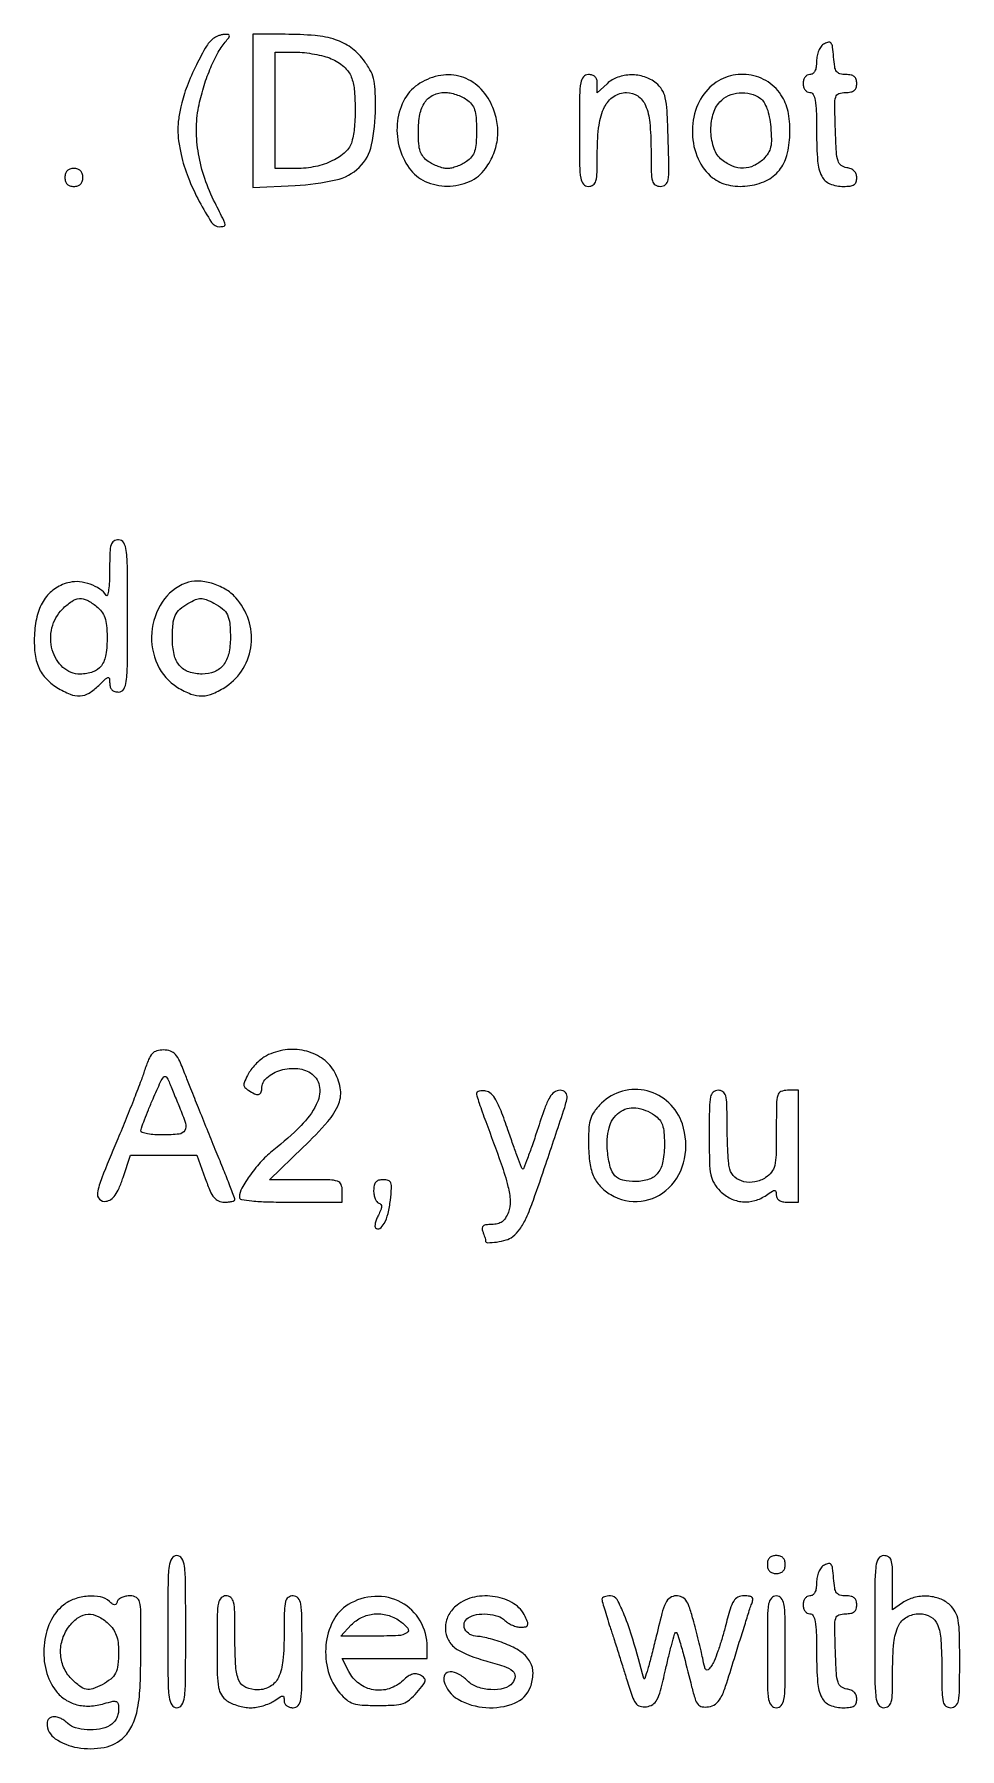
# Model space of a CAD drawing. Extents: x 23 to 201, y 13 to 268.
# Drawn here: x 166.76 to 184.26, y 46.35 to 78.76 of the extents above; entities that cross this region are included whole.
import ezdxf

# ---------------------------------------------------------------- set-up
doc = ezdxf.new("R2010")
doc.units = 0
doc.header["$MEASUREMENT"] = 0

msp = doc.modelspace()

# ---------------------------------------------------------------- linework, layer by layer
for points in [[(170.165577, 78.697855, 0.110742), (170.017899, 78.541124, 0.019514), (169.824188, 78.183193, 0.022142), (169.647316, 77.779295, 0.035373), (169.536842, 77.419314, 0.020141), (169.489443, 77.168496, 0.036413), (169.47406, 76.960158, 0.035686), (169.488958, 76.748985, 0.018513), (169.535995, 76.488714, 0.040241), (169.66742, 76.058152, 0.028365), (169.880063, 75.598636, 0.022049), (170.111688, 75.20711, 0.253343), (170.263709, 75.1248, 0.064191), (170.347476, 75.135599, 0.394776), (170.36864, 75.169176, 0.068451), (170.343317, 75.244012, 0.001637), (170.177668, 75.573171, -0.035393), (169.983372, 76.034315, -0.039417), (169.864325, 76.502073, -0.041586), (169.824405, 76.958214, -0.050634), (169.865914, 77.384759, -0.02336), (169.956787, 77.748367, -0.024248), (170.080261, 78.097314, -0.025911), (170.222384, 78.39889, -0.053108), (170.369395, 78.61455, 0.012835), (170.43572, 78.696775, 0.152584), (170.449594, 78.73475, 0.367761), (170.433467, 78.755641, 0.054929), (170.376362, 78.761305, 0.042467), (170.32414, 78.756287, 0.027938), (170.265413, 78.742132, 0.028105), (170.209394, 78.721773, 0.047476)], [(170.892, 77.312873), (170.892, 75.863145), (171.692285, 75.905005, 0.041187), (172.461334, 76.009139, 0.139023), (172.90379, 76.246956, 0.149886), (173.136648, 76.669405, 0.050554), (173.21129, 77.376366, 0.012379), (173.204199, 77.720785, 0.050711), (173.173692, 77.927278, 0.067351), (173.106935, 78.093204, 0.033661), (172.981888, 78.282285, 0.073405), (172.745467, 78.512752, 0.07813), (172.4573, 78.659188, 0.057379), (172.067579, 78.738018, 0.021047), (171.50535, 78.762128), (170.892, 78.7626)], [(181.69965, 78.583869, 0.096815), (181.639644, 78.532663, 0.063351), (181.592369, 78.454648, 0.056729), (181.56188, 78.357781, 0.047935), (181.5516, 78.250796, -0.034648), (181.544004, 78.141306, -0.083147), (181.519697, 78.063949, -0.125984), (181.479396, 78.018094, -0.150915), (181.4247, 78.0012, 0.130775), (181.375991, 77.988239, 0.10214), (181.334813, 77.95185, 0.08892), (181.307264, 77.897092, 0.072314), (181.2978, 77.832, 0.072314), (181.307264, 77.766908, 0.08892), (181.334813, 77.71215, 0.10214), (181.375991, 77.675761, 0.130775), (181.4247, 77.6628, -0.272632), (181.488666, 77.625121, -0.085129), (181.526897, 77.515757, -0.035615), (181.54679, 77.307528, -0.006011), (181.5516, 76.907443, 0.017917), (181.571162, 76.361709, 0.098909), (181.64888, 76.079615, 0.182519), (181.804155, 75.936772, 0.095957), (182.065243, 75.8862, 0.03248), (182.18671, 75.894099, 0.113718), (182.259765, 75.921292, 0.161397), (182.299265, 75.971359, 0.087202), (182.313, 76.049516, 0.089135), (182.300225, 76.12061, 0.107865), (182.263698, 76.177534, 0.098278), (182.203677, 76.217676, 0.0632), (182.12265, 76.239866, -0.123847), (182.016748, 76.283091, -0.163597), (181.95723, 76.367793, -0.057846), (181.927391, 76.538922, -0.00547), (181.907729, 76.96485, -0.003911), (181.895019, 77.429125, -0.071571), (181.913153, 77.575384, -0.241785), (181.972441, 77.640222, -0.089139), (182.098079, 77.6628, 0.043419), (182.200295, 77.671693, 0.12397), (182.264985, 77.700601, 0.151086), (182.300827, 77.752548, 0.076162), (182.313, 77.832, 0.075257), (182.301097, 77.910634, 0.147102), (182.266021, 77.962732, 0.125022), (182.203371, 77.992025, 0.047188), (182.106364, 78.0012, -0.062559), (181.994474, 78.015254, -0.17969), (181.931129, 78.059104, -0.114589), (181.895307, 78.148393, -0.018853), (181.873714, 78.334273, 0.012024), (181.854499, 78.522017, 0.121322), (181.82646, 78.594846, 0.29905), (181.779489, 78.613643, 0.078384)], [(172.375755, 78.301392, -0.043322), (172.499401, 78.236648, -0.042343), (172.61106, 78.15113, -0.044939), (172.699604, 78.054691, -0.072529), (172.753738, 77.957485, -0.066514), (172.80842, 77.72446, -0.022431), (172.826872, 77.375332, -0.022916), (172.813189, 77.01421, -0.04542), (172.76348, 76.7322, -0.143711), (172.643708, 76.537163, -0.070905), (172.400364, 76.373158, -0.060968), (172.076359, 76.262296, -0.051938), (171.71685, 76.224731), (171.315, 76.2246), (171.315, 77.3244), (171.315, 78.4242), (171.698417, 78.4242, -0.02653), (171.866684, 78.415266, -0.018319), (172.055545, 78.388125, -0.018517), (172.235701, 78.348521, -0.035604)], [(174.052072, 77.838231, 0.127117), (173.768408, 77.5459, 0.098271), (173.627584, 77.123159, 0.092004), (173.654774, 76.653628, 0.094641), (173.848967, 76.230264, 0.133857), (174.152866, 75.981539, 0.10475), (174.571317, 75.891904, 0.104939), (174.989542, 75.979662, 0.134827), (175.29289, 76.226973, 0.060059), (175.447071, 76.510005, 0.069445), (175.520059, 76.808051, 0.069818), (175.508477, 77.113356, 0.061654), (175.414162, 77.417733, 0.095671), (175.172401, 77.760424, 0.117083), (174.835528, 77.958954, 0.117034), (174.445256, 77.984916, 0.095535)], [(177.0678, 76.9437, 0.002827), (177.071531, 76.283741, 0.036854), (177.092334, 76.039537, 0.138781), (177.143594, 75.929068, 0.218517), (177.237, 75.8862, 0.155834), (177.328137, 75.915311, 0.177691), (177.379672, 75.990524, 0.056822), (177.401822, 76.153007, 0.005492), (177.4062, 76.551591, -0.032367), (177.438261, 77.046344, -0.082959), (177.542238, 77.388571, -0.129086), (177.716893, 77.588812, -0.150314), (177.957443, 77.6628, -0.152737), (178.170342, 77.596212, -0.140296), (178.315975, 77.418227, -0.078856), (178.39784, 77.097089, -0.023058), (178.4214, 76.586476, 0.00489), (178.425599, 76.157076, 0.057032), (178.447893, 75.991074, 0.186531), (178.5015, 75.915388, 0.147484), (178.598301, 75.8862, 0.176356), (178.695563, 75.921607, 0.179074), (178.746537, 76.011016, 0.045852), (178.761083, 76.212337, 0.00317), (178.746351, 76.782122, 0.005081), (178.723666, 77.317427, 0.040111), (178.690831, 77.563428, 0.087909), (178.628996, 77.714614, 0.081928), (178.517778, 77.839622, 0.09282), (178.300373, 77.957012, 0.080618), (178.043971, 77.995529, 0.082183), (177.793064, 77.950964, 0.102923), (177.591352, 77.828704), (177.4062, 77.656209), (177.4062, 77.828704, 0.069346), (177.395626, 77.90458, 0.125354), (177.364304, 77.958488, 0.127134), (177.311374, 77.990369, 0.072431), (177.237, 78.0012, 0.218517), (177.143594, 77.958332, 0.138781), (177.092334, 77.847863, 0.036854), (177.071531, 77.603659, 0.002827)], [(179.536696, 77.761875, 0.117804), (179.282475, 77.377977, 0.095187), (179.203205, 76.888579, 0.096114), (179.310939, 76.408747, 0.123121), (179.586686, 76.051618, 0.11414), (179.880042, 75.91316, 0.08142), (180.244112, 75.894502, 0.08156), (180.59448, 75.992993, 0.115292), (180.848304, 76.19259, 0.104898), (180.98925, 76.472951, 0.054375), (181.04737, 76.862365, 0.053785), (181.020101, 77.263026, 0.089776), (180.903118, 77.579088, 0.114298), (180.634982, 77.860541, 0.112732), (180.269073, 77.997225, 0.111644), (179.877218, 77.962105, 0.110346)], [(174.933976, 77.531103, -0.069999), (175.029604, 77.441876, -0.092879), (175.086011, 77.337389, -0.061564), (175.114189, 77.188315, -0.015962), (175.122, 76.9437, -0.015962), (175.114189, 76.699085, -0.061564), (175.086011, 76.550011, -0.092879), (175.029604, 76.445524, -0.069999), (174.933976, 76.356297, -0.037131), (174.849243, 76.305875, -0.02839), (174.750115, 76.263286, -0.029063), (174.652187, 76.233965, -0.058268), (174.5721, 76.2246, -0.058268), (174.492013, 76.233965, -0.029063), (174.394085, 76.263286, -0.02839), (174.294957, 76.305875, -0.037131), (174.210224, 76.356297, -0.068692), (174.115551, 76.444173, -0.091218), (174.058978, 76.54687, -0.062795), (174.030324, 76.691068, -0.017685), (174.0222, 76.920686, -0.045661), (174.052266, 77.249232, -0.103397), (174.146396, 77.479158, -0.135873), (174.304793, 77.614225, -0.109427), (174.524088, 77.6628, -0.048236), (174.622729, 77.653262, -0.02953), (174.736011, 77.624114, -0.029438), (174.845814, 77.581558, -0.045635)], [(180.488984, 77.550102, -0.098631), (180.558367, 77.474541, -0.049884), (180.6144, 77.357497, -0.039985), (180.656786, 77.202459, -0.022793), (180.684174, 77.010022, -0.01725), (180.69849, 76.776754, -0.062704), (180.683924, 76.629264, -0.086497), (180.636509, 76.515935, -0.054198), (180.54622, 76.40362, -0.087043), (180.36823, 76.278755, -0.104381), (180.169367, 76.232174, -0.10057), (179.962894, 76.2694, -0.075596), (179.763222, 76.386325, -0.13957), (179.614442, 76.597937, -0.075229), (179.555261, 76.913709, -0.073713), (179.592031, 77.240428, -0.11965), (179.724662, 77.484718, -0.102241), (179.885315, 77.602211, -0.085796), (180.089797, 77.655845, -0.084573), (180.303102, 77.638012, -0.09509)], [(167.3388, 76.0554, 0.072254), (167.349531, 75.981531, 0.124864), (167.3811, 75.9285, 0.124864), (167.434131, 75.896931, 0.072254), (167.508, 75.8862, 0.072254), (167.581869, 75.896931, 0.124864), (167.6349, 75.9285, 0.124864), (167.666469, 75.981531, 0.072254), (167.6772, 76.0554, 0.072254), (167.666469, 76.129269, 0.124864), (167.6349, 76.1823, 0.124864), (167.581869, 76.213869, 0.072254), (167.508, 76.2246, 0.072254), (167.434131, 76.213869, 0.124864), (167.3811, 76.1823, 0.124864), (167.349531, 76.129269, 0.072254)], [(168.183505, 68.63175, -0.010249), (168.178657, 68.418862, -0.022182), (168.164332, 68.25579, -0.035886), (168.144042, 68.157573, -0.640053), (168.120055, 68.153785, 0.100436), (167.999747, 68.273246, 0.059803), (167.818399, 68.363592, 0.058476), (167.615108, 68.410316, 0.081506), (167.429062, 68.400344, 0.088497), (167.168695, 68.292484, 0.093476), (166.967395, 68.102806, 0.083103), (166.832663, 67.832822, 0.054357), (166.767341, 67.490301, 0.037004), (166.765105, 67.109064, 0.076186), (166.83011, 66.818632, 0.090552), (166.969034, 66.593498, 0.072573), (167.188641, 66.411355, 0.038779), (167.435938, 66.285736, 0.11064), (167.624996, 66.252874, 0.126487), (167.79468, 66.305348, 0.058528), (167.977145, 66.449455, -0.006402), (168.106501, 66.575539, -0.140625), (168.152829, 66.59968, -0.431153), (168.178334, 66.581732, -0.035882), (168.1848, 66.491755, 0.075873), (168.195718, 66.420218, 0.124127), (168.227592, 66.368219, 0.122128), (168.280746, 66.337015, 0.072074), (168.354, 66.3264, 0.263491), (168.449476, 66.380468, 0.106183), (168.499562, 66.527325, 0.027391), (168.519739, 66.850567, 0.001893), (168.5232, 67.7646, 0.001893), (168.519739, 68.678633, 0.027391), (168.499562, 69.001875, 0.106183), (168.449476, 69.148732, 0.263491), (168.354, 69.2028, 0.138669), (168.263608, 69.177239, 0.184423), (168.212054, 69.110107, 0.065052), (168.188968, 68.967251, 0.007008)], [(169.623, 68.385745, 0.153658), (169.17917, 68.026372, 0.127625), (168.980657, 67.449367, 0.126663), (169.087165, 66.845224, 0.150317), (169.469859, 66.413169, 0.045153), (169.722013, 66.289097, 0.097585), (169.934114, 66.25215, 0.097713), (170.144197, 66.298444, 0.045355), (170.390035, 66.433495, 0.110643), (170.711245, 66.773206, 0.107901), (170.860517, 67.220573, 0.10634), (170.810636, 67.694798, 0.10464), (170.570215, 68.109679, 0.07758), (170.370076, 68.272261, 0.06102), (170.113014, 68.38261, 0.063129), (169.847502, 68.424778, 0.102132)], [(167.936329, 67.946496, -0.061203), (168.032012, 67.847402, -0.078537), (168.091452, 67.735662, -0.058983), (168.123761, 67.587212, -0.020305), (168.136051, 67.367429, -0.041287), (168.113696, 67.035593, -0.119311), (168.027289, 66.823756, -0.153312), (167.869276, 66.705678, -0.084575), (167.629338, 66.6648, -0.18645), (167.302099, 66.791222, -0.142553), (167.099692, 67.12116, -0.126782), (167.093465, 67.540394, -0.137872), (167.292655, 67.895345, -0.04466), (167.466328, 68.040485, -0.132664), (167.61121, 68.092239, -0.139467), (167.757926, 68.062827, -0.051462)], [(170.157312, 68.005735, -0.049067), (170.320397, 67.898288, -0.112748), (170.410662, 67.783324, -0.087622), (170.454707, 67.621844, -0.022009), (170.467705, 67.348261, -0.055931), (170.435324, 67.050391, -0.111238), (170.334415, 66.83693, -0.131846), (170.165551, 66.709765, -0.096114), (169.9338, 66.6648, -0.083055), (169.683169, 66.706721, -0.135655), (169.506636, 66.827785, -0.119708), (169.403478, 67.035095, -0.056756), (169.370495, 67.333562, -0.020383), (169.382767, 67.6117, -0.082832), (169.424565, 67.775298, -0.109803), (169.510475, 67.892104, -0.050559), (169.6653, 68.001908, -0.027132), (169.808898, 68.073339, -0.100226), (169.907505, 68.094106, -0.098045), (170.007587, 68.075098, -0.025345)], [(168.839985, 59.15655, -0.011395), (168.764332, 58.942669, -0.002955), (168.632686, 58.601922, -0.003003), (168.477957, 58.215197, -0.00306), (168.319534, 57.832753, 0.004444), (168.034877, 57.140157, 0.050643), (167.953326, 56.85641, 0.249649), (167.991689, 56.736908, 0.233395), (168.114476, 56.697266, 0.114279), (168.20874, 56.734247, 0.086356), (168.288539, 56.812203, 0.056527), (168.36205, 56.943051, 0.019256), (168.439028, 57.1473), (168.580105, 57.5703), (169.206289, 57.5703), (169.832474, 57.5703), (169.992134, 57.12615, 0.014842), (170.084652, 56.890954, 0.069472), (170.159661, 56.766716, 0.123104), (170.242965, 56.704184, 0.100068), (170.352698, 56.682, 0.021071), (170.429699, 56.685246, 0.033926), (170.494585, 56.695192, 0.037296), (170.541643, 56.709465, 0.309818), (170.5536, 56.726909, 0.092577), (170.547344, 56.760407, 0.00068), (170.444526, 57.025011, 0.002541), (170.324611, 57.32782, 0.001623), (170.182285, 57.678659, -0.000884), (170.026308, 58.06152, -0.000776), (169.864698, 58.46201, -0.000779), (169.719912, 58.824046, -0.002338), (169.622559, 59.07195, 0.011992), (169.508594, 59.346457, 0.073678), (169.426869, 59.475494, 0.135635), (169.334662, 59.537165, 0.08014), (169.203026, 59.5584, 0.067588), (169.074247, 59.540912, 0.142491), (168.989182, 59.488405, 0.088432), (168.92138, 59.379848, 0.016177)], [(171.148357, 59.450179, 0.050897), (171.058932, 59.392842, 0.028717), (170.962763, 59.306905, 0.028388), (170.874784, 59.208067, 0.041134), (170.809957, 59.110903, 0.015451), (170.739915, 58.974787, 0.109489), (170.723351, 58.902822, 0.189257), (170.743646, 58.849864, 0.065499), (170.8074, 58.796172, 0.03137), (170.924125, 58.731432, 0.141278), (171.00032, 58.718902, 0.261039), (171.044756, 58.751192, 0.108349), (171.0612, 58.826188, -0.218546), (171.156961, 59.034811, -0.107373), (171.419443, 59.17692, -0.095356), (171.745574, 59.20706, -0.138711), (172.01295, 59.102233, -0.208515), (172.153358, 58.851424, -0.14301), (172.092562, 58.526337, -0.079207), (171.803581, 58.127534, -0.02981), (171.286477, 57.668432, 0.03951), (171.061985, 57.461204, 0.029311), (170.847583, 57.200252, 0.02766), (170.682548, 56.944956, 0.130373), (170.6382, 56.777764, 0.363375), (170.675985, 56.732637, 0.019633), (170.87422, 56.705232, 0.01862), (171.169731, 56.687219, 0.005912), (171.6111, 56.682), (172.584, 56.682), (172.584, 56.8935, 0.095067), (172.56048, 57.016085, 0.227147), (172.49405, 57.077348, 0.070317), (172.34491, 57.101086, 0.004359), (171.895996, 57.105), (171.207992, 57.105), (171.843456, 57.71835, 0.020129), (172.307436, 58.203739, 0.086155), (172.516201, 58.5437, 0.141097), (172.545805, 58.843321, 0.093198), (172.420612, 59.168296, 0.107865), (172.189851, 59.407003, 0.092609), (171.867899, 59.54416, 0.08777), (171.502558, 59.55986, 0.084273)], [(169.504654, 58.47688, -0.022374), (169.618383, 58.172852, -0.212697), (169.604052, 58.038066, -0.237888), (169.496063, 57.967527, -0.02789), (169.2, 57.951, -0.017579), (169.037852, 57.956702, -0.028603), (168.901256, 57.974213, -0.028201), (168.799827, 57.99915, -0.329541), (168.777, 58.030024, -0.085754), (168.786, 58.082111, -0.004588), (168.843965, 58.240242, -0.007078), (168.917638, 58.427579, -0.005091), (169.004966, 58.634692, -0.004407), (169.148081, 58.956877, -0.082589), (169.209734, 59.048632, -0.453179), (169.258191, 59.046856, -0.080592), (169.30962, 58.957518, 0.004147), (169.347331, 58.860229, 0.001848), (169.398545, 58.732668, 0.001829), (169.453734, 58.598077, 0.002476)], [(175.122, 58.73824, 0.074631), (175.128993, 58.69165, 0.004208), (175.17314, 58.552098, 0.006385), (175.229405, 58.386523, 0.004633), (175.296093, 58.203606, -0.00413), (175.588015, 57.4054, -0.02435), (175.71693, 56.9791, -0.048655), (175.758076, 56.702624, -0.105555), (175.724067, 56.49165, -0.046017), (175.669207, 56.381513, -0.094628), (175.604301, 56.310826, -0.101471), (175.521139, 56.271974, -0.05877), (175.411143, 56.259, 0.028429), (175.303732, 56.252888, 0.138246), (175.247843, 56.230016, 0.232063), (175.227897, 56.188888, 0.090725), (175.239849, 56.125181, -0.008099), (175.259511, 56.071351, -0.009838), (175.276116, 56.020278, -0.008575), (175.288452, 55.976971, -0.065182), (175.2912, 55.955981, 0.415678), (175.332746, 55.914642, 0.033999), (175.501652, 55.926989, 0.037076), (175.684423, 55.966914, 0.091656), (175.806131, 56.029041, 0.077977), (175.941103, 56.170942, 0.044199), (176.058471, 56.377653, 0.02206), (176.197316, 56.721334, 0.003594), (176.432162, 57.4011, 0.000982), (176.769508, 58.407294, 0.032766), (176.833856, 58.653117, 0.24358), (176.804297, 58.753139, 0.204167), (176.70136, 58.797, 0.1618), (176.5933, 58.761092, 0.103424), (176.504948, 58.660973, 0.044074), (176.412236, 58.458197, 0.006715), (176.269111, 58.036654, -0.004831), (176.172105, 57.747368, -0.008375), (176.085199, 57.509256, -0.003147), (176.008332, 57.312828, -0.538826), (175.989624, 57.308976, -0.106573), (175.971165, 57.337582, -0.001369), (175.895596, 57.539591, -0.003907), (175.810344, 57.775024, -0.002544), (175.715403, 58.048172, 0.009079), (175.585482, 58.40678, 0.037932), (175.487417, 58.614236, 0.068956), (175.396908, 58.732045, 0.157672), (175.297926, 58.781734, 0.037539), (175.230527, 58.786963, 0.061267), (175.173678, 58.780109, 0.087175), (175.135289, 58.763137, 0.250184)], [(177.484292, 58.549708, 0.034655), (177.352006, 58.397692, 0.078636), (177.28051, 58.263614, 0.065165), (177.246596, 58.098672, 0.018162), (177.237, 57.834588, 0.029224), (177.259102, 57.45676, 0.069715), (177.33014, 57.185427, 0.088135), (177.459777, 56.983658, 0.07271), (177.659112, 56.822882, 0.163239), (178.233985, 56.700388, 0.167714), (178.759035, 56.951443, 0.15035), (179.055218, 57.501451, 0.129285), (179.014615, 58.159423, 0.124984), (178.760649, 58.557875, 0.126913), (178.348707, 58.784092, 0.128975), (177.884046, 58.780921, 0.131256)], [(179.5212, 57.947155, 0.005514), (179.526872, 57.432816, 0.042987), (179.552686, 57.194682, 0.086807), (179.612815, 57.0383, 0.061362), (179.728855, 56.889655, 0.084695), (179.924743, 56.750866, 0.090412), (180.151185, 56.688905, 0.090369), (180.385014, 56.71083, 0.084518), (180.602176, 56.813697, -0.009314), (180.715497, 56.889964, -0.144431), (180.760004, 56.903094, -0.36009), (180.783604, 56.883566, -0.047099), (180.7902, 56.813697, 0.13044), (180.804901, 56.758305, 0.124394), (180.845316, 56.71632, 0.092847), (180.911751, 56.690417, 0.046685), (181.0017, 56.682), (181.2132, 56.682), (181.2132, 57.7395), (181.2132, 58.797), (181.0017, 58.797, 0.104085), (180.878964, 58.77117, 0.224759), (180.81724, 58.699905, 0.064269), (180.793927, 58.538276, 0.003722), (180.7902, 58.03755, -0.005754), (180.784886, 57.575843, -0.050097), (180.759714, 57.372437, -0.111714), (180.700653, 57.248832, -0.080801), (180.587658, 57.14539, -0.097778), (180.387519, 57.064265, -0.10497), (180.176827, 57.06827, -0.11883), (180.005146, 57.154343, -0.153039), (179.911048, 57.302515, -0.043489), (179.89184, 57.41106, -0.007086), (179.876005, 57.624487, -0.007763), (179.864801, 57.876898, -0.006768), (179.860755, 58.14135, 0.005637), (179.855647, 58.53315, 0.057537), (179.833137, 58.693749, 0.177967), (179.781479, 58.768221, 0.154231), (179.6904, 58.797, 0.187443), (179.598129, 58.761149, 0.15961), (179.546561, 58.669619, 0.045335), (179.525192, 58.468622, 0.003827)], [(178.487176, 58.326903, -0.067033), (178.580398, 58.240945, -0.088567), (178.63723, 58.140614, -0.064297), (178.666606, 58.002984, -0.020471), (178.6752, 57.793172, -0.042563), (178.646248, 57.453679, -0.118551), (178.552371, 57.235394, -0.149744), (178.385477, 57.113358, -0.083717), (178.135213, 57.07116, -0.052043), (177.887114, 57.097054, -0.153823), (177.739578, 57.180208, -0.128783), (177.651108, 57.343643, -0.031948), (177.597322, 57.645886, -0.090639), (177.627448, 58.084728, -0.168632), (177.821635, 58.378904, -0.196122), (178.131524, 58.463302, -0.123012)], [(173.1762, 56.90055, 0.04428), (173.183353, 56.819942, 0.052789), (173.204615, 56.746686, 0.061226), (173.235838, 56.690901, 0.155352), (173.272931, 56.663856, -0.145618), (173.311271, 56.637006, -0.177063), (173.324987, 56.595636, -0.092348), (173.311324, 56.532925, -0.023179), (173.266077, 56.43806, 0.029236), (173.230112, 56.360246, 0.040174), (173.207773, 56.286511, 0.045542), (173.200318, 56.226136, 0.207199), (173.213056, 56.193944, 0.353602), (173.292866, 56.185482, 0.12703), (173.375858, 56.275652, 0.063173), (173.448118, 56.464706, 0.031677), (173.492865, 56.716943, 0.0104), (173.513999, 56.947416, 0.102555), (173.501078, 57.043438, 0.233524), (173.453925, 57.089512, 0.078912), (173.356402, 57.105, 0.065115), (173.270857, 57.093812, 0.148135), (173.215992, 57.059854, 0.133126), (173.185664, 56.998294, 0.0483)], [(169.2846, 48.5604, 0.001893), (169.288061, 47.646367, 0.027391), (169.308238, 47.323125, 0.106183), (169.358324, 47.176268, 0.263491), (169.4538, 47.1222, 0.263491), (169.549276, 47.176268, 0.106183), (169.599362, 47.323125, 0.027391), (169.619539, 47.646367, 0.001893), (169.623, 48.5604, 0.001893), (169.619539, 49.474433, 0.027391), (169.599362, 49.797675, 0.106183), (169.549276, 49.944532, 0.263491), (169.4538, 49.9986, 0.263491), (169.358324, 49.944532, 0.106183), (169.308238, 49.797675, 0.027391), (169.288061, 49.474433, 0.001893)], [(180.621, 49.8294, 0.072254), (180.631731, 49.755531, 0.124864), (180.6633, 49.7025, 0.124864), (180.716331, 49.670931, 0.072254), (180.7902, 49.6602, 0.072254), (180.864069, 49.670931, 0.124864), (180.9171, 49.7025, 0.124864), (180.948669, 49.755531, 0.072254), (180.9594, 49.8294, 0.072254), (180.948669, 49.903269, 0.124864), (180.9171, 49.9563, 0.124864), (180.864069, 49.987869, 0.072254), (180.7902, 49.9986, 0.072254), (180.716331, 49.987869, 0.124864), (180.6633, 49.9563, 0.124864), (180.631731, 49.903269, 0.072254)], [(182.6514, 48.5604, 0.001893), (182.654861, 47.646367, 0.027391), (182.675038, 47.323125, 0.106183), (182.725124, 47.176268, 0.263491), (182.8206, 47.1222, 0.162077), (182.911973, 47.152618, 0.17449), (182.96354, 47.230884, 0.05424), (182.985513, 47.400667, 0.005082), (182.9898, 47.822476, -0.022396), (183.013588, 48.353289, -0.088351), (183.099184, 48.667688, -0.157106), (183.257521, 48.836387, -0.127029), (183.499221, 48.8988, -0.131645), (183.708264, 48.84279, -0.168156), (183.838022, 48.693052, -0.080356), (183.903784, 48.399623, -0.015027), (183.9204, 47.846862, 0.004828), (183.92463, 47.408813, 0.052565), (183.946488, 47.233933, 0.172164), (183.998069, 47.153523, 0.166372), (184.0896, 47.1222, 0.19305), (184.182067, 47.159283, 0.156017), (184.233606, 47.253976, 0.043641), (184.254862, 47.462296, 0.003614), (184.2588, 48.007204, 0.005225), (184.253346, 48.529072, 0.038126), (184.229103, 48.777927, 0.080992), (184.17475, 48.93408, 0.081224), (184.073648, 49.064704, 0.099664), (183.882129, 49.182482, 0.076943), (183.641284, 49.231077, 0.075468), (183.392446, 49.204818, 0.08904), (183.177824, 49.105503), (182.9898, 48.973806), (182.9898, 49.486203, 0.008324), (182.984857, 49.783084, 0.071533), (182.961666, 49.9134, 0.188441), (182.910388, 49.975346, 0.12739), (182.8206, 49.9986, 0.263491), (182.725124, 49.944532, 0.106183), (182.675038, 49.797675, 0.027391), (182.654861, 49.474433, 0.001893)], [(181.69965, 49.819869, 0.096815), (181.639644, 49.768663, 0.063351), (181.592369, 49.690648, 0.056729), (181.56188, 49.593781, 0.047935), (181.5516, 49.486796, -0.034648), (181.544004, 49.377306, -0.083147), (181.519697, 49.299949, -0.125984), (181.479396, 49.254094, -0.150915), (181.4247, 49.2372, 0.130775), (181.375991, 49.224239, 0.10214), (181.334813, 49.18785, 0.08892), (181.307264, 49.133092, 0.072314), (181.2978, 49.068, 0.072314), (181.307264, 49.002908, 0.08892), (181.334813, 48.94815, 0.10214), (181.375991, 48.911761, 0.130775), (181.4247, 48.8988, -0.272632), (181.488666, 48.861121, -0.085129), (181.526897, 48.751757, -0.035615), (181.54679, 48.543528, -0.006011), (181.5516, 48.143443, 0.017917), (181.571162, 47.597709, 0.098909), (181.64888, 47.315615, 0.182519), (181.804155, 47.172772, 0.095957), (182.065243, 47.1222, 0.03248), (182.18671, 47.130099, 0.113718), (182.259765, 47.157292, 0.161397), (182.299265, 47.207359, 0.087202), (182.313, 47.285516, 0.089135), (182.300225, 47.35661, 0.107865), (182.263698, 47.413534, 0.098278), (182.203677, 47.453676, 0.0632), (182.12265, 47.475866, -0.123847), (182.016748, 47.519091, -0.163597), (181.95723, 47.603793, -0.057846), (181.927391, 47.774922, -0.00547), (181.907729, 48.20085, -0.003911), (181.895019, 48.665125, -0.071571), (181.913153, 48.811384, -0.241785), (181.972441, 48.876222, -0.089139), (182.098079, 48.8988, 0.043419), (182.200295, 48.907693, 0.12397), (182.264985, 48.936601, 0.151086), (182.300827, 48.988548, 0.076162), (182.313, 49.068, 0.075257), (182.301097, 49.146634, 0.147102), (182.266021, 49.198732, 0.125022), (182.203371, 49.228025, 0.047188), (182.106364, 49.2372, -0.062559), (181.994474, 49.251254, -0.17969), (181.931129, 49.295104, -0.114589), (181.895307, 49.384393, -0.018853), (181.873714, 49.570273, 0.012024), (181.854499, 49.758017, 0.121322), (181.82646, 49.830846, 0.29905), (181.779489, 49.849643, 0.078384)], [(167.309945, 49.063461, 0.121282), (167.058981, 48.742023, 0.084603), (166.943451, 48.294627, 0.082526), (166.981605, 47.823317, 0.105656), (167.172854, 47.433378, 0.08177), (167.346337, 47.274622, 0.081585), (167.561691, 47.179709, 0.075786), (167.809888, 47.15455, 0.058142), (168.07905, 47.199761, -0.013894), (168.246375, 47.243339, -0.163178), (168.312482, 47.236939, -0.256756), (168.345523, 47.193307, -0.036385), (168.354, 47.076971, -0.070292), (168.341994, 46.991995, -0.058251), (168.306627, 46.907657, -0.059493), (168.253812, 46.835568, -0.08225), (168.190362, 46.786777, -0.079448), (167.992618, 46.718418, -0.055948), (167.757364, 46.703697, -0.05812), (167.538624, 46.74021, -0.126644), (167.393186, 46.8261, 0.045706), (167.334824, 46.874667, 0.037117), (167.264511, 46.915723, 0.03846), (167.193426, 46.943903, 0.075276), (167.133343, 46.953, 0.094386), (167.082597, 46.943335, 0.09673), (167.039452, 46.915723, 0.098961), (167.010571, 46.874521, 0.103894), (167.0004, 46.8261, 0.250123), (167.154678, 46.53699, 0.104994), (167.576805, 46.367801, 0.091375), (168.082733, 46.372994, 0.149318), (168.458385, 46.572858, 0.089192), (168.618799, 46.803608, 0.062703), (168.713772, 47.105988, 0.036156), (168.762415, 47.559683, 0.008376), (168.776069, 48.32775, 0.002904), (168.773185, 48.930626, 0.052439), (168.750999, 49.122065, 0.20838), (168.690135, 49.20536, 0.132996), (168.57255, 49.2372, 0.048226), (168.491467, 49.229361, 0.054397), (168.416767, 49.206136, 0.062055), (168.359002, 49.171973, 0.141259), (168.329325, 49.13145, -0.062037), (168.30442, 49.083064, -0.247772), (168.275886, 49.068, -0.164145), (168.238301, 49.08068, -0.026382), (168.178455, 49.13145, 0.141313), (168.012771, 49.216764, 0.068323), (167.772586, 49.230786, 0.064242), (167.518533, 49.177583, 0.083135)], [(170.2152, 48.311397, 0.004333), (170.220074, 47.748983, 0.039678), (170.243654, 47.505768, 0.097113), (170.298784, 47.363454, 0.099472), (170.403224, 47.253897, 0.051586), (170.493927, 47.203408, 0.029512), (170.611936, 47.160886, 0.029197), (170.736994, 47.131808, 0.042546), (170.8497, 47.1222, 0.042546), (170.962406, 47.131808, 0.029197), (171.087464, 47.160886, 0.029512), (171.205473, 47.203408, 0.051586), (171.296176, 47.253897, -0.009314), (171.409497, 47.330164, -0.144431), (171.454004, 47.343294, -0.36009), (171.477604, 47.323766, -0.047099), (171.4842, 47.253897, 0.121548), (171.49691, 47.202385, 0.106797), (171.532523, 47.159812, 0.093715), (171.587037, 47.13181, 0.072032), (171.6534, 47.1222, 0.218517), (171.746806, 47.165068, 0.138781), (171.798066, 47.275538, 0.036854), (171.818869, 47.519741, 0.002827), (171.8226, 48.1797, 0.002827), (171.818869, 48.839659, 0.036854), (171.798066, 49.083863, 0.138781), (171.746806, 49.194332, 0.218517), (171.6534, 49.2372, 0.162077), (171.562027, 49.206782, 0.17449), (171.51046, 49.128516, 0.05424), (171.488487, 48.958733, 0.005082), (171.4842, 48.536924, -0.022578), (171.460484, 48.011999, -0.085488), (171.376022, 47.695594, -0.152442), (171.221502, 47.524306, -0.134367), (170.988723, 47.4606, -0.098908), (170.760392, 47.506214, -0.19291), (170.629893, 47.634152, -0.090914), (170.567893, 47.895599, -0.012879), (170.5536, 48.45042, 0.004277), (170.549499, 48.929853, 0.048718), (170.527902, 49.117703, 0.166019), (170.476309, 49.203604, 0.177039), (170.3844, 49.2372, 0.199379), (170.291708, 49.198708, 0.151861), (170.240215, 49.100325, 0.041823), (170.219082, 48.88351, 0.003392)], [(172.69405, 49.071542, 0.138073), (172.407858, 48.763619, 0.095682), (172.274072, 48.304669, 0.091238), (172.318378, 47.808788, 0.110264), (172.538146, 47.397484, 0.043986), (172.668619, 47.27033, 0.093451), (172.792012, 47.203201, 0.064915), (172.958959, 47.172437, 0.013146), (173.2608, 47.1645, 0.013167), (173.566821, 47.17256, 0.067841), (173.732987, 47.204196, 0.095054), (173.857344, 47.274272, 0.039456), (173.994814, 47.41069, 0.011525), (174.115504, 47.557724, 0.113397), (174.149302, 47.629807, 0.250027), (174.134227, 47.68275, 0.073427), (174.065056, 47.73608, 0.089995), (173.988288, 47.762434, 0.110449), (173.912843, 47.757234, 0.083444), (173.831348, 47.717331, 0.033103), (173.734764, 47.63794, -0.110795), (173.471207, 47.482276, -0.12001), (173.174337, 47.460288, -0.120596), (172.901685, 47.577166, -0.112607), (172.705599, 47.809252), (172.579655, 48.0528), (173.385527, 48.0528), (174.1914, 48.0528), (174.1914, 48.268501, 0.132076), (174.058113, 48.764285, 0.139204), (173.695972, 49.114669, 0.136445), (173.197584, 49.226671, 0.124992)], [(174.752709, 49.06186, 0.09748), (174.599387, 48.883456, 0.109682), (174.533275, 48.667514, 0.114744), (174.565898, 48.451487, 0.114715), (174.690493, 48.271999, 0.062635), (174.781729, 48.20817, 0.018938), (174.934434, 48.13488, 0.018649), (175.113473, 48.06496, 0.019277), (175.295275, 48.009425, -0.016147), (175.639795, 47.906537, -0.092225), (175.806048, 47.814319, -0.240921), (175.850072, 47.712364, -0.158175), (175.801776, 47.591085, -0.157685), (175.641493, 47.489414, -0.074652), (175.39537, 47.46386, -0.071685), (175.140392, 47.512552, -0.113883), (174.9528, 47.6298, 0.067412), (174.783724, 47.75854, 0.130921), (174.620675, 47.801181, 0.257437), (174.52405, 47.747323, 0.206394), (174.505821, 47.627759, 0.204182), (174.774135, 47.281043, 0.110458), (175.300334, 47.124396, 0.111727), (175.838603, 47.207519, 0.210982), (176.141495, 47.514198, 0.086081), (176.190623, 47.767482, 0.129345), (176.137968, 47.98508, 0.114616), (175.97785, 48.16657, 0.05868), (175.7103, 48.313574, 0.014818), (175.55188, 48.372402, 0.014064), (175.38749, 48.422858, 0.014167), (175.239686, 48.459239, 0.047166), (175.140495, 48.471073, -0.120218), (174.997445, 48.509706, -0.150036), (174.902113, 48.608043, -0.1887), (174.890412, 48.725832, -0.185156), (174.961622, 48.821443, -0.099632), (175.122352, 48.88302, -0.059594), (175.327465, 48.892916, -0.060474), (175.524438, 48.854699, -0.118793), (175.659814, 48.7719, 0.057571), (175.721099, 48.723308, 0.038916), (175.800382, 48.682277, 0.039087), (175.88446, 48.654261, 0.060953), (175.960143, 48.645, 0.038146), (176.053569, 48.652138, 0.26492), (176.088164, 48.679571, 0.185593), (176.088963, 48.731459, 0.01898), (176.041457, 48.847171, 0.149213), (175.827482, 49.089292, 0.096729), (175.474829, 49.221198, 0.09183), (175.081264, 49.214083, 0.116851)], [(177.49288, 49.17375, 0.060339), (177.499491, 49.130969, 0.002917), (177.539329, 48.992257, 0.004721), (177.589272, 48.827866, 0.003382), (177.648082, 48.645, -0.001898), (177.71836, 48.428681, -0.001009), (177.803826, 48.160313, -0.001004), (177.890076, 47.885666, -0.001559), (177.963252, 47.648402, 0.009188), (178.06395, 47.338756, 0.074633), (178.132848, 47.206991, 0.167867), (178.214109, 47.150511, 0.097267), (178.333952, 47.140802, 0.113375), (178.452767, 47.182681, 0.132482), (178.533431, 47.270545, 0.056712), (178.600434, 47.44538, 0.007293), (178.695225, 47.835974, -0.003546), (178.756229, 48.095825, -0.005406), (178.813212, 48.320399, -0.002149), (178.864832, 48.51167, -0.130101), (178.88256, 48.54216, -0.550488), (178.912576, 48.535415, -0.012806), (178.967114, 48.369572, -0.01007), (179.046314, 48.08557, -0.001561), (179.190044, 47.519612, 0.013377), (179.255691, 47.284543, 0.100268), (179.310759, 47.183491, 0.1819), (179.38616, 47.141105, 0.067366), (179.509935, 47.138912, 0.130053), (179.639873, 47.190129, 0.11213), (179.736143, 47.301377, 0.043869), (179.832054, 47.526758, 0.005044), (179.997414, 48.0528, -0.001363), (180.104923, 48.40382, -0.00179), (180.205091, 48.723652, -0.001303), (180.290702, 48.991187, -0.017073), (180.326067, 49.08915, 0.06038), (180.345716, 49.163017, 0.232663), (180.331295, 49.206853, 0.169606), (180.282728, 49.230901, 0.030947), (180.181059, 49.2372, 0.110866), (180.065176, 49.211185, 0.147121), (179.98537, 49.139217, 0.064334), (179.918213, 48.987349, 0.008522), (179.824008, 48.64804, -0.009988), (179.757658, 48.411751, -0.011458), (179.68466, 48.188968, -0.010632), (179.614655, 48.003442, -0.062404), (179.564216, 47.912573, -0.038992), (179.501731, 47.839775, -0.394546), (179.465254, 47.83861, -0.155579), (179.436237, 47.886747, -0.008927), (179.398765, 48.057583, 0.007903), (179.3678, 48.200149, 0.003188), (179.32122, 48.393795, 0.003153), (179.268419, 48.601668, 0.003994), (179.216885, 48.79305, 0.014155), (179.142972, 49.032556, 0.074117), (179.079998, 49.154827, 0.137535), (179.003924, 49.215579, 0.100465), (178.897403, 49.2372, 0.151678), (178.783016, 49.201683, 0.131955), (178.701316, 49.105912, 0.047467), (178.626672, 48.900802, 0.005166), (178.505156, 48.41235, -0.004599), (178.428256, 48.101733, -0.008855), (178.359981, 47.854651, -0.006702), (178.303229, 47.67165, -0.74723), (178.286423, 47.6721, 0.006594), (178.077473, 48.416195, 0.023821), (177.915874, 48.881026, 0.03342), (177.778188, 49.166768, 0.270029), (177.657281, 49.2372, 0.03633), (177.593668, 49.232572, 0.055827), (177.540315, 49.218562, 0.074304), (177.504218, 49.198053, 0.239044)], [(180.621, 48.1797, 0.002827), (180.624731, 47.519741, 0.036854), (180.645534, 47.275538, 0.138781), (180.696794, 47.165068, 0.218517), (180.7902, 47.1222, 0.218517), (180.883606, 47.165068, 0.138781), (180.934866, 47.275538, 0.036854), (180.955669, 47.519741, 0.002827), (180.9594, 48.1797, 0.002827), (180.955669, 48.839659, 0.036854), (180.934866, 49.083863, 0.138781), (180.883606, 49.194332, 0.218517), (180.7902, 49.2372, 0.218517), (180.696794, 49.194332, 0.138781), (180.645534, 49.083863, 0.036854), (180.624731, 48.839659, 0.002827)], [(168.158197, 48.714853, -0.051598), (168.249567, 48.609301, -0.064565), (168.309499, 48.494588, -0.057638), (168.342503, 48.358159, -0.0315), (168.352705, 48.186103, -0.024589), (168.339205, 47.931265, -0.089437), (168.294507, 47.776113, -0.109832), (168.204012, 47.663672, -0.04749), (168.042312, 47.557865, -0.039305), (167.865927, 47.482052, -0.129544), (167.740675, 47.473305, -0.119129), (167.621277, 47.527353, -0.030806), (167.461855, 47.668255, -0.097614), (167.313986, 47.888726, -0.091281), (167.256263, 48.154178, -0.08883), (167.296428, 48.428969, -0.086259), (167.42954, 48.675891, -0.079722), (167.596194, 48.829649, -0.133954), (167.775763, 48.889104, -0.129948), (167.964579, 48.84984, -0.072807)], [(173.664976, 48.767103, -0.063615), (173.820404, 48.625732, -0.456547), (173.806988, 48.537503, -0.130092), (173.642744, 48.485868, -0.011466), (173.203753, 48.4758), (172.554506, 48.4758), (172.7532, 48.6873, -0.094064), (172.949396, 48.830058, -0.08877), (173.188301, 48.894733, -0.087422), (173.43798, 48.872931, -0.087602)]]:
    msp.add_lwpolyline(points, format="xyb", close=True)

doc.saveas('drawing.dxf')
